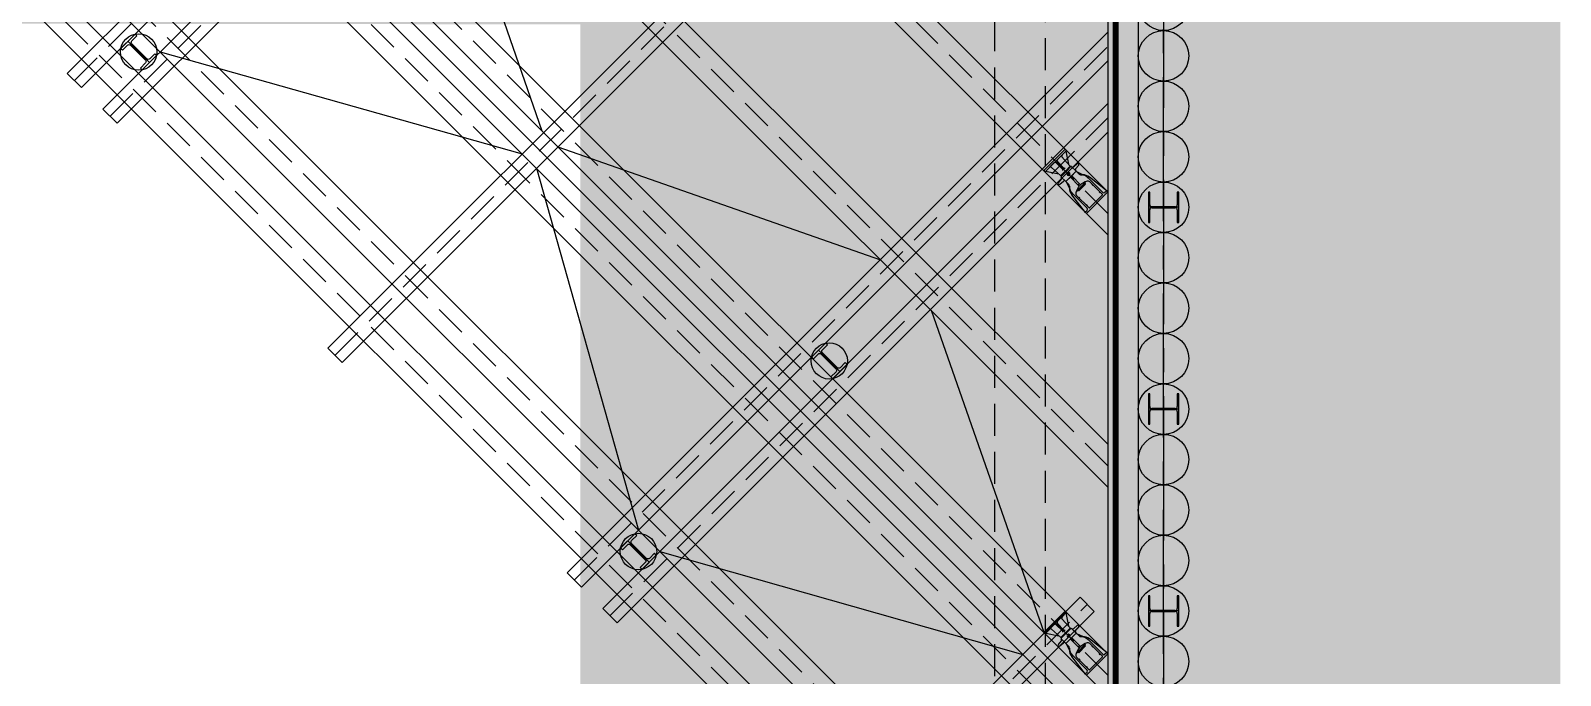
# Model space of a CAD drawing. Header units: millimetres. Extents: x 1073475 to 2890243, y -1340830 to -367733.
# Drawn here: x 2311075 to 2313729, y -378330 to -377211 of the extents above; entities that cross this region are included whole.
import ezdxf

# ---------------------------------------------------------------- set-up
doc = ezdxf.new("R2010")
doc.units = ezdxf.units.MM
doc.header["$LTSCALE"] = 50
for name, pattern in [('CENTER2', [28.575000000000003, 19.05, -3.175, 3.175, -3.175]), ('DASHED2', [9.524999999999999, 6.35, -3.175]), ('HIDDEN', [9.524999999999999, 6.35, -3.175]), ('PHANTOM', [63.50000000000001, 31.75, -6.35, 6.35, -6.35, 6.35, -6.35])]:
    doc.linetypes.add(name, pattern=pattern)
doc.layers.add('_0', color=7, linetype='Continuous', lineweight=0)
for name, color, linetype in [('ANGLE', 1, 'Continuous'), ('CEN', 1, 'CENTER2'), ('CIP', 1, 'Continuous'), ('H-BEAM', 5, 'Continuous'), ('H-BEAM-상부', 173, 'Continuous'), ('HPILE-300x200', 3, 'Continuous'), ('POST PILE', 6, 'Continuous'), ('ST-CEN', 1, 'HIDDEN'), ('ST-CEN(상부 H-BEAM)', 1, 'HIDDEN'), ('ST-CEN(하부 H-BEAM)', 1, 'HIDDEN'), ('STRUT', 3, 'Continuous'), ('WALE-1', 3, 'Continuous'), ('건축', 233, 'HIDDEN'), ('대지경계선', 6, 'PHANTOM'), ('유압JACK', 2, 'Continuous'), ('현황레벨', 7, 'Continuous')]:
    doc.layers.add(name, color=color, linetype=linetype)

# ---------------------------------------------------------------- blocks, each defined once
blk = doc.blocks.new('계측평면')
at = {"layer": '대지경계선', "const_width": 60}
blk.add_lwpolyline([(-5832.864789650936, -5157.838007851467), (-176.0105391723773, 499.0162449463169), (26244.97474421638, 499.0162437151084), (26244.97474204407, -35090.00000623028), (1238.203021687295, -35090.00000797046), (-5832.864790286098, -28018.93219313674), (-5832.864789650936, -5157.838007851467)], dxfattribs=at)
blk = doc.blocks.new('A$C59AB4A79')
at = {"layer": '_0', "color": 251}
blk.add_line((13622.69378667884, -7399.688844400342), (2373.004942829488, 3849.999998054584), dxfattribs=at)
at = {"layer": 'ANGLE', "color": 251}
for p, q in [((8020.492318594595, -1585.355342667899), (6914.396987242159, 1596.475919552729)), ((4235.107665521093, -799.9706896914868), (7821.072669957299, -1810.199762740289)), ((8174.626060616923, -1739.489084671135), (11369.16970899072, -2858.296801643912)), ((7962.49402626534, -1951.621119040065), (8972.72309976397, -5537.586123346933)), ((11870.36309419828, -3359.490186789189), (12992.16280832817, -6557.025831785053)), ((9184.855134132784, -5749.718157689204), (12780.03077392094, -6769.157866089139))]:
    blk.add_line(p, q, dxfattribs=at)
at = {"layer": 'CEN', "color": 251, "ltscale": 1.5}
for p, q in [((14172.69378648815, 4361.246284772409), (14172.69378656056, -30250.00000257068)), ((14172.69378656079, -30338.75371413049), (14172.69378648815, 4361.246284772409))]:
    blk.add_line(p, q, dxfattribs=at)
at = {"layer": 'CIP', "color": 251}
for centre in [(14172.69378649839, -338.7537141304929), (14172.69378649932, -838.7537141304929), (14172.69378650119, -1338.753714130493), (14172.69378650119, -1838.753714130493), (14172.69378650305, -2338.753714130493), (14172.69378650305, -2838.753714130493), (14172.69378650491, -3338.753714130493), (14172.69378650584, -3838.753714130493), (14172.69378650677, -4338.753714130493), (14172.69378650771, -4838.753714130493), (14172.69378650864, -5338.753714130493), (14172.6937865105, -5838.753714130493), (14172.6937865105, -6338.753714130493), (14172.69378651236, -6838.753714130493)]:
    blk.add_circle(centre, 250, dxfattribs=at)
at = {"layer": 'H-BEAM', "color": 251}
for p, q in [((7953.127153389854, 3625.155579365208), (3315.868849969702, -1012.102724056109)), ((3457.290206206962, -1153.524080293602), (8235.9698658376, 3625.155579330749)), ((3669.422240563203, -1365.656114649377), (8660.233934490243, 3625.15557927906)), ((8943.07664693566, 3625.155579244602), (3810.84359680023, -1507.07747088687)), ((13622.69378709351, -604.7727235404309), (8265.616318583954, -5961.850192051497)), ((8407.037674821215, -6103.271548288991), (13622.69378707628, -887.6154360406799)), ((3315.868849969702, -1012.102724056109), (3457.290206206962, -1153.524080293602)), ((8619.169709177455, -6315.403582644765), (13622.69378705043, -1311.879504770157)), ((3810.84359680023, -1507.07747088687), (3669.422240563203, -1365.656114649377)), ((13622.6937870332, -1594.722217267146), (8760.591065414483, -6456.824938882259)), ((8265.616318583954, -5961.850192051497), (8407.037674821215, -6103.271548288991)), ((8760.591065414483, -6456.824938882259), (8619.169709177455, -6315.403582644765))]:
    blk.add_line(p, q, dxfattribs=at)
at = {"layer": 'H-BEAM-상부', "color": 251}
for p, q in [((13074.62605933985, 3443.353626942495), (5896.808601492783, -3734.463831496425)), ((6038.229957729811, -3875.885187733453), (13216.04741557874, 3301.932270703604)), ((5896.808601492783, -3734.463831496425), (6038.229957729811, -3875.885187733453)), ((10926.47738121054, -8622.711257898365), (13345.71619725251, -6203.472443032661)), ((13345.71619725251, -6203.472443032661), (13487.13755345694, -6344.89379930601)), ((13487.13755345694, -6344.89379930601), (11067.89873741311, -8764.132614169852))]:
    blk.add_line(p, q, dxfattribs=at)
at = {"layer": 'HPILE-300x200', "color": 251}
for p, q in [((14036.69378650282, -2188.753714130726), (14022.69378650282, -2188.753714130842)), ((14022.69378650282, -2188.753714130842), (14022.69378650328, -2488.753714130842)), ((14036.69378650305, -2314.253714130726), (14036.69378650282, -2188.753714130726)), ((14322.69378650282, -2188.753714130144), (14308.69378650282, -2188.75371413026)), ((14308.69378650282, -2188.75371413026), (14308.69378650305, -2314.25371413026)), ((14322.69378650328, -2488.753714130144), (14322.69378650282, -2188.753714130144)), ((14322.69378650305, -2338.753714130144), (14022.69378650305, -2338.753714130842)), ((14036.69378650328, -2488.753714130726), (14036.69378650305, -2363.253714130726)), ((14288.69378650305, -2334.25371413026), (14056.69378650305, -2334.253714130726)), ((14056.69378650305, -2343.253714130726), (14288.69378650305, -2343.25371413026)), ((14308.69378650305, -2363.25371413026), (14308.69378650328, -2488.75371413026)), ((14022.69378650328, -2488.753714130842), (14036.69378650328, -2488.753714130726)), ((14308.69378650328, -2488.75371413026), (14322.69378650328, -2488.753714130144)), ((14036.69378650654, -4188.753714130726), (14022.69378650654, -4188.753714130842)), ((14022.69378650654, -4188.753714130842), (14022.69378650701, -4488.753714130842)), ((14036.69378650677, -4314.253714130726), (14036.69378650654, -4188.753714130726)), ((14322.69378650654, -4188.753714130144), (14308.69378650654, -4188.75371413026)), ((14308.69378650654, -4188.75371413026), (14308.69378650677, -4314.25371413026)), ((14322.69378650701, -4488.753714130144), (14322.69378650654, -4188.753714130144)), ((14322.69378650677, -4338.753714130144), (14022.69378650677, -4338.753714130842)), ((14036.69378650701, -4488.753714130726), (14036.69378650677, -4363.253714130726)), ((14288.69378650677, -4334.25371413026), (14056.69378650677, -4334.253714130726)), ((14056.69378650677, -4343.253714130726), (14288.69378650677, -4343.25371413026)), ((14308.69378650677, -4363.25371413026), (14308.69378650701, -4488.75371413026)), ((14022.69378650701, -4488.753714130842), (14036.69378650701, -4488.753714130726)), ((14308.69378650701, -4488.75371413026), (14322.69378650701, -4488.753714130144)), ((14036.69378651027, -6188.753714130726), (14022.69378651027, -6188.753714130842)), ((14022.69378651027, -6188.753714130842), (14022.69378651073, -6488.753714130842)), ((14036.6937865105, -6314.253714130726), (14036.69378651027, -6188.753714130726)), ((14322.69378651027, -6188.753714130144), (14308.69378651027, -6188.75371413026)), ((14308.69378651027, -6188.75371413026), (14308.6937865105, -6314.25371413026)), ((14322.69378651073, -6488.753714130144), (14322.69378651027, -6188.753714130144)), ((14322.6937865105, -6338.753714130144), (14022.6937865105, -6338.753714130842)), ((14036.69378651073, -6488.753714130726), (14036.6937865105, -6363.253714130726)), ((14288.6937865105, -6334.25371413026), (14056.6937865105, -6334.253714130726)), ((14056.6937865105, -6343.253714130726), (14288.6937865105, -6343.25371413026)), ((14308.6937865105, -6363.25371413026), (14308.69378651073, -6488.75371413026)), ((14022.69378651073, -6488.753714130842), (14036.69378651073, -6488.753714130726)), ((14308.69378651073, -6488.75371413026), (14322.69378651073, -6488.753714130144))]:
    blk.add_line(p, q, dxfattribs=at)
for centre, start, end in [((14056.69378650305, -2314.253714130726), 180, 270), ((14056.69378650305, -2363.253714130726), 90, 180), ((14288.69378650305, -2314.25371413026), 270, 0), ((14288.69378650305, -2363.25371413026), 0, 90), ((14056.69378650677, -4314.253714130726), 180, 270), ((14056.69378650677, -4363.253714130726), 90, 180), ((14288.69378650677, -4314.25371413026), 270, 0), ((14288.69378650677, -4363.25371413026), 0, 90), ((14056.6937865105, -6314.253714130726), 180, 270), ((14056.6937865105, -6363.253714130726), 90, 180), ((14288.6937865105, -6314.25371413026), 270, 0), ((14288.6937865105, -6363.25371413026), 0, 90)]:
    blk.add_arc(centre, 20, start, end, dxfattribs=at)
at = {"layer": 'POST PILE', "color": 251}
for p, q in [((3916.909613977419, -693.9046725220978), (4129.041648333194, -906.0367068781052)), ((10755.56581202848, -3754.743410846451), (10967.69784638425, -3966.875445202459)), ((8866.657082591671, -5643.652140517486), (9078.789116947446, -5855.784174873494))]:
    blk.add_line(p, q, dxfattribs=at)
for points in [[(4199.75232645194, -835.3260287594749), (4182.07465692237, -817.6483592297882), (4132.223628848558, -867.4993873033673, -0.414213562373095), (4103.939357601106, -867.4993873033673), (3955.446933551924, -719.0069632543018, -0.414213562373095), (3955.446933551924, -690.7226920067333), (4005.297961625736, -640.8716639331542), (3987.620292095933, -623.1939944034675), (3846.198935858672, -764.6153506407281), (3863.876605388243, -782.2930201704148), (3913.727633462055, -732.4419920968357, -0.414213562373095), (3942.011904709507, -732.4419920968357), (4090.504328758689, -880.9344161459012, -0.414213562373095), (4090.504328758689, -909.2186873934697), (4040.653300684877, -959.0697154670488), (4058.33097021468, -976.7473849967355)], [(11038.408524503, -3896.164767083828), (11020.73085497343, -3878.487097554142), (10970.87982689962, -3928.338125627721, -0.414213562373095), (10942.59555565217, -3928.338125627721), (10794.10313160298, -3779.845701578655, -0.414213562373095), (10794.10313160298, -3751.561430331087), (10843.9541596768, -3701.710402257508), (10826.27649014699, -3684.032732727821), (10684.85513390973, -3825.454088965082), (10702.5328034393, -3843.131758494768), (10752.38383151311, -3793.280730421189, -0.414213562373095), (10780.66810276057, -3793.280730421189), (10929.16052680975, -3941.773154470255, -0.414213562373095), (10929.16052680975, -3970.057425717823), (10879.30949873594, -4019.908453791402), (10896.98716826574, -4037.586123321089)], [(9149.499795066193, -5785.073496754863), (9131.822125536622, -5767.395827225177), (9081.97109746281, -5817.246855298756, -0.414213562373095), (9053.686826215358, -5817.246855298756), (8905.194402166177, -5668.75443124969, -0.414213562373095), (8905.194402166177, -5640.470160002122), (8955.045430239988, -5590.619131928543), (8937.367760710185, -5572.941462398856), (8795.946404472925, -5714.362818636117), (8813.624074002495, -5732.040488165803), (8863.475102076307, -5682.189460092224, -0.414213562373095), (8891.759373323759, -5682.189460092224), (9040.251797372941, -5830.68188414129, -0.414213562373095), (9040.251797372941, -5858.966155388858), (8990.400769299129, -5908.817183462437), (9008.078438828932, -5926.494852992124)]]:
    blk.add_lwpolyline(points, format="xyb", close=True, dxfattribs=at)
for centre in [(4022.975631155306, -799.9706897001015), (10861.63182920637, -3860.809428024455), (8972.723099769559, -5749.71815769549)]:
    blk.add_circle(centre, 180.2775637731995, dxfattribs=at)
at = {"layer": 'ST-CEN', "color": 251}
for p, q in [((13622.69378646975, -10823.9529125042), (-1051.259125907673, 3849.999998053885)), ((13622.69378652144, -9975.424775185413), (-202.7309884328861, 3849.999998055049)), ((13622.69378665276, -7823.952913059271), (1948.740874092095, 3849.999998053885)), ((13622.69378670468, -6975.424775740481), (2797.269011567114, 3849.999998055049)), ((13622.69378683134, -4899.688844862045), (4873.004942829488, 3849.999998054584)), ((13622.69378698408, -2399.688846290228), (7373.004940388026, 3849.99999953073))]:
    blk.add_line(p, q, dxfattribs=at)
at = {"layer": 'ST-CEN(상부 H-BEAM)', "color": 251}
for p, q in [((5967.51927961153, -3805.174509614706), (13145.3367374572, 3372.642948824912)), ((10997.18805931206, -8693.421936033876), (13416.42687535635, -6274.183121171431))]:
    blk.add_line(p, q, dxfattribs=at)
at = {"layer": 'ST-CEN(하부 H-BEAM)', "color": 251}
for p, q in [((3386.579528088449, -1082.813402174856), (8094.548509604763, 3625.155579348095)), ((3740.132918681717, -1436.366792768124), (8801.655290715396, 3625.155579261831)), ((8336.3269967027, -6032.560870170244), (13622.69378708489, -746.1940797804855)), ((8689.880387295969, -6386.114260763512), (13622.69378704182, -1453.300861021387))]:
    blk.add_line(p, q, dxfattribs=at)
at = {"layer": 'STRUT', "color": 251}
for p, q in [((13622.69378645672, -11036.0849468339), (-1263.391160276718, 3849.999998053187)), ((13622.69378648279, -10611.82087817392), (-839.1270915388595, 3849.999998054118)), ((13622.69378650864, -10187.55680951534), (-414.8630228012335, 3849.999998054584)), ((13622.69378653448, -9763.292740855482), (9.401045935926959, 3849.999998055049)), ((13622.69378663995, -8036.084947389551), (1736.608839723049, 3849.999998053187)), ((13622.6937866658, -7611.820878729573), (2160.87290846114, 3849.999998054118)), ((13622.69378669164, -7187.556810070411), (2585.136977198301, 3849.999998054118)), ((13622.69378671749, -6763.292741410783), (3009.401045935694, 3849.999998055049)), ((13622.6937868183, -5111.820879191975), (4660.87290846114, 3849.999998054118)), ((13622.69378684438, -4687.556810533046), (5085.136977198767, 3849.999998054584)), ((13622.69378697104, -2611.820880620042), (7160.872906019678, 3849.999999530264)), ((13622.69378699688, -2187.556811960298), (7585.136974757537, 3849.99999953073))]:
    blk.add_line(p, q, dxfattribs=at)
at = {"layer": 'WALE-1', "color": 251}
for p, q in [((13922.69378738385, 4149.999998756684), (13922.69378529605, -30050.00000257068)), ((13622.69378736545, 3849.999998793704), (13622.69378531445, -29750.00000257092))]:
    blk.add_line(p, q, dxfattribs=at)
at = {"layer": '건축', "color": 251}
for p, q in [((13699.99998865067, 4849.016245595994), (13699.99998647813, -30740.00000434939)), ((13000.00000024564, 4099.999998762971), (12999.9999981639, -30000.00000257057)), ((12499.99999999721, -1.17660965770483e-06), (12499.99999856483, -23600.00000262016))]:
    blk.add_line(p, q, dxfattribs=at)
at = {"layer": '대지경계선'}
blk.add_line((13699.99998865067, 4849.016245595878), (13699.99998647836, -30740.00000434951), dxfattribs=at)
at = {"layer": '유압JACK', "color": 251}
for p, q in [((13198.42971831374, -1763.292743285885), (12986.29768391768, -1975.42477768613)), ((12986.29768391768, -1975.42477768613), (13198.42971831374, -1763.292743285885)), ((13207.62210645713, -1779.556199156563), (13105.09162316401, -1882.086682534078)), ((13207.62210645713, -1779.556199156563), (13122.53722881689, -1864.641076798434)), ((13207.62210645713, -1779.556199156563), (13167.64705634839, -1819.531249266118)), ((13198.42971831374, -1763.292743285885), (13207.62210645387, -1772.485131341615)), ((13204.79367931117, -1782.384626302402), (13231.84010715899, -1912.068779992289)), ((13002.56113991514, -1984.617165702744), (13112.59911428066, -1874.579191334895)), ((13002.56113991514, -1984.617165702744), (13087.64601749298, -1899.532288040849)), ((13002.56113991514, -1984.617165702744), (13042.53618998267, -1944.642115552095)), ((13151.06489601871, -2023.233685093583), (13063.17975078849, -1944.101544933044)), ((13172.30401978712, -1960.225480286055), (13108.62202421087, -1899.300281117321)), ((13183.23042091844, -1949.299079072196), (13122.3052217504, -1885.617083330639)), ((13241.84607467405, -1940.493702593842), (13163.49864327069, -2018.841133834096)), ((13246.23862589221, -1928.059955300647), (13167.10648568952, -1840.174809947493)), ((13246.08871535677, -1944.736343276454), (13167.74128395342, -2023.083774516708)), ((13202.67235895037, -1979.667418318335), (13246.02239757101, -1936.317379532265)), ((13206.91499967431, -1983.910059042159), (13255.35181414592, -1935.47324432258)), ((13239.72475431138, -1942.615022791899), (13243.96739499411, -1946.857663474511)), ((13241.84607467405, -1940.493702593842), (13246.08871535677, -1944.736343276454)), ((13261.00866840617, -1935.473244333407), (13262.56289390638, -1937.027469918015)), ((13262.56289390638, -1937.027469918015), (13304.8492888636, -1979.313864789903)), ((13318.28431768622, -1907.896079955157), (13282.85862924182, -1937.871662366553)), ((13332.4264533231, -1922.038215591572), (13302.45087078796, -1957.463903996511)), ((12986.29768391768, -1975.42477768613), (12995.49007210019, -1984.617165699718)), ((13005.38956706086, -1981.788738556905), (13135.07372083468, -2008.835166400997)), ((13130.90102067473, -2095.279376888182), (13160.8766032299, -2059.853688545525)), ((13145.04315631138, -2109.421512524597), (13180.46884473483, -2079.445930134389)), ((13206.91499967431, -1983.910059042159), (13158.47818516451, -2032.346873470582)), ((13158.47818517545, -2038.003727730946), (13160.0324106575, -2039.557953086682)), ((13202.67235895037, -1979.667418318335), (13159.32232035277, -2023.017456916743)), ((13160.0324106575, -2039.557953086682), (13202.31880559167, -2081.844348146347)), ((13163.49864327069, -2018.841133834096), (13167.74128395342, -2023.083774516708)), ((13165.61996363336, -2016.719813636038), (13169.86260431609, -2020.962454318651)), ((13200.764580091, -2080.290122561506), (13202.31880559167, -2081.844348146347)), ((13201.61169877788, -2081.137241248274), (13202.31880559167, -2081.844348146347)), ((13268.07973623299, -2021.740271610091), (13205.14723272715, -2084.672775281826)), ((13205.14723272715, -2084.672775281826), (13233.89527442143, -2113.420816975413)), ((13256.4124743205, -2033.407533687423), (13207.97565985192, -2081.844348157058)), ((13208.68276659609, -2088.208309066482), (13239.91526572895, -2152.417995651602)), ((13335.45349254087, -2125.176473925123), (13255.35181417479, -2045.074795560795)), ((13256.4124743205, -2033.407533687423), (13304.84928883333, -1984.970719009056)), ((13268.07973623299, -2021.740271610091), (13307.6777159581, -1982.142291884287)), ((13348.18141460209, -2112.448551863665), (13268.07973623602, -2032.34687349922)), ((13281.55118746916, -2045.818324563559), (13268.82326540793, -2058.546246625017)), ((13303.29506331892, -1977.759639413911), (13304.8492888636, -1979.313864789903)), ((13304.14218208892, -1978.606758099631), (13304.8492888636, -1979.313864789903)), ((13307.6777159581, -1982.142291884287), (13336.42575769336, -2010.890333618969)), ((13311.21324990736, -1985.677825917839), (13375.42293649423, -2016.910324965836)), ((13397.68862277409, -2092.949710909859), (13316.37134293653, -2174.266990913777)), ((13401.22415668122, -2096.485244985553), (13319.90687680547, -2177.802524698316)), ((13393.87403260334, -2096.764301080722), (13323.58761854889, -2167.05071521888)), ((13340.08422882622, -2104.351366087911), (13327.356306765, -2117.079288149369)), ((13393.59118988807, -2104.118211779045), (13328.53736599837, -2169.172035669908)), ((13395.71251025097, -2106.239532057662), (13330.65868636151, -2171.293355948641)), ((13399.24804415926, -2109.775066050235), (13332.78000668623, -2176.243103524554)), ((13353.61659423285, -2016.813586622477), (13370.81066506263, -2016.813586636214)), ((13385.25935674715, -2092.392265953822), (13391.75271227909, -2098.885621569818)), ((13388.0732998976, -2090.963568459381), (13393.87403260334, -2096.764301080722)), ((13390.05565597978, -2100.582677786704), (13393.59118988807, -2104.118211779045)), ((13390.44077822496, -2100.197555459221), (13393.97631213302, -2103.733089451562)), ((13392.17697628355, -2105.532425383572), (13394.29829668859, -2107.653745620046)), ((13395.71251025097, -2106.239532057662), (13399.24804415926, -2109.775066050235)), ((13397.68862277409, -2092.949710909859), (13401.22415668122, -2096.485244985553)), ((13571.07499197498, -2192.50655934948), (13421.8243989218, -2043.25596629933)), ((13613.50139885885, -2178.364423738094), (13438.52878328087, -2040.128775539226)), ((13568.2465648416, -2212.305549214012), (13442.05287690833, -2086.111861198908)), ((13464.30186797399, -2108.360852516955), (13461.47344089136, -2111.189279599581)), ((13461.47344089136, -2111.189279599581), (13472.08004261972, -2121.795881243539)), ((13474.90846974449, -2118.967454118771), (13472.08004261972, -2121.795881243539)), ((13239.81852750736, -2130.611653597211), (13239.81852752157, -2147.805724426871)), ((13401.36936450494, -2390.496458096313), (13263.13371642609, -2215.523842644645)), ((13415.51150009432, -2348.070051233168), (13266.26090704114, -2198.819458183134)), ((13435.31048995885, -2345.241624099552), (13309.11680202559, -2219.047936084447)), ((13313.96850922261, -2165.068359053577), (13319.76924192533, -2170.869091924862)), ((13315.39720677724, -2162.254416089738), (13321.89056222886, -2168.747771456838)), ((13316.37134293653, -2174.266990913777), (13319.90687680547, -2177.802524698316)), ((13323.58761854889, -2167.05071521888), (13319.76924192533, -2170.869091924862)), ((13323.33634476922, -2167.301989081083), (13326.87187863817, -2170.837522865622)), ((13323.58761854889, -2167.05071521888), (13327.12315241504, -2170.586249253363)), ((13323.61918740161, -2167.0191464487), (13327.15472131269, -2170.554680191097)), ((13328.53736599837, -2169.172035669908), (13327.12315241504, -2170.586249253363)), ((13328.53736599837, -2169.172035669908), (13330.65868636151, -2171.293355948641)), ((13330.65868636151, -2171.293355948641), (13329.24447282008, -2172.707569489954)), ((13329.24447282008, -2172.707569489954), (13332.78000668623, -2176.243103524554)), ((13331.36579315434, -2241.296927339281), (13334.19422027911, -2238.468500214512)), ((13334.19422027911, -2238.468500214512), (13344.80082200747, -2249.075101858354)), ((13341.97239486175, -2251.903529004194), (13344.80082200747, -2249.075101858354)), ((13622.69378699688, -2187.556811960298), (13410.56175260106, -2399.688846360543)), ((13568.2465648388, -2216.548189940397), (13439.55313068535, -2345.241624096641)), ((13538.54808002105, -2182.607064393931), (13535.71965289628, -2185.4354915187)), ((13546.32625462278, -2196.042093329248), (13535.71965289628, -2185.4354915187)), ((13549.1546817054, -2193.213666246622), (13546.32625462278, -2196.042093329248)), ((13606.43033104367, -2178.364423734951), (13592.28819544124, -2192.506559337722)), ((13613.50139885885, -2178.364423738094), (13622.69378699688, -2187.556811960298)), ((13401.36936450168, -2383.425390281132), (13415.51150014624, -2369.283254636219)), ((13401.36936450494, -2390.496458096313), (13410.56175260106, -2399.688846360543)), ((13405.6120051383, -2315.543139279471), (13408.44043228403, -2312.714712133631)), ((13419.04703401052, -2323.32131394418), (13408.44043228403, -2312.714712133631)), ((13416.21860688576, -2326.149741068948), (13419.04703401052, -2323.32131394418)), ((13198.42971803434, -6339.028672736487), (12986.29768363829, -6551.160707136733)), ((12986.29768363829, -6551.160707136733), (13198.42971803434, -6339.028672736487)), ((13207.62210617773, -6355.292128607165), (13105.09162288462, -6457.82261198468)), ((13207.62210617773, -6355.292128607165), (13122.53722853749, -6440.377006249037)), ((13207.62210617773, -6355.292128607165), (13167.64705606899, -6395.26717871672)), ((13198.42971803434, -6339.028672736487), (13207.62210617447, -6348.221060792217)), ((13204.79367903178, -6358.120555753005), (13231.84010687959, -6487.804709442891)), ((13002.56113963574, -6560.353095153347), (13112.59911400126, -6450.315120785497)), ((13002.56113963574, -6560.353095153347), (13087.64601721358, -6475.268217491452)), ((13172.30401950772, -6535.961409736658), (13108.62202393147, -6475.036210567923)), ((13183.23042063904, -6525.035008522798), (13122.305221471, -6461.353012781241)), ((13246.23862561281, -6503.795884751249), (13167.10648541013, -6415.910739398096)), ((13202.67235867097, -6555.403347768937), (13246.02239729161, -6512.053308982868)), ((13206.91499939491, -6559.645988492761), (13255.35181386652, -6511.209173773183)), ((13261.00866812677, -6511.209173784009), (13262.56289362698, -6512.763399368618)), ((13262.56289362698, -6512.763399368618), (13304.8492885842, -6555.049794240505)), ((13318.28431740683, -6483.632009405759), (13282.85862896242, -6513.607591817155)), ((13332.42645304371, -6497.774145042174), (13302.45087050856, -6533.199833447114)), ((12986.29768363829, -6551.160707136733), (12995.49007182079, -6560.35309515032)), ((13002.56113963574, -6560.353095153347), (13042.53618970327, -6520.378045002697)), ((13005.38956678146, -6557.524668007507), (13135.07372055529, -6584.571095851599)), ((13151.06489573931, -6598.969614544185), (13063.17975050909, -6519.837474383647)), ((13130.90102039534, -6671.015306338784), (13160.87660295051, -6635.589617996127)), ((13145.04315603198, -6685.1574419752), (13180.46884445543, -6655.181859584991)), ((13206.91499939491, -6559.645988492761), (13158.47818488511, -6608.082802921184)), ((13158.47818489606, -6613.739657181548), (13160.0324103781, -6615.293882537284)), ((13202.67235867097, -6555.403347768937), (13159.32232007338, -6598.753386367345)), ((13160.0324103781, -6615.293882537284), (13202.31880531227, -6657.58027759695)), ((13241.84607439465, -6516.229632044444), (13163.4986429913, -6594.577063284698)), ((13163.4986429913, -6594.577063284698), (13167.74128367403, -6598.81970396731)), ((13165.61996335397, -6592.455743086641), (13169.86260403669, -6596.698383769253)), ((13246.08871507738, -6520.472272727056), (13167.74128367403, -6598.81970396731)), ((13200.7645798116, -6656.026052012108), (13202.31880531227, -6657.58027759695)), ((13201.61169849848, -6656.873170698876), (13202.31880531227, -6657.58027759695)), ((13268.07973595359, -6597.476201060694), (13205.14723244775, -6660.408704732428)), ((13205.14723244775, -6660.408704732428), (13233.89527414204, -6689.156746426015)), ((13256.41247404111, -6609.143463138025), (13207.97565957252, -6657.58027760766)), ((13208.68276631669, -6663.944238517084), (13239.91526544956, -6728.153925102204)), ((13239.72475403198, -6518.350952242501), (13243.96739471471, -6522.593592925114)), ((13241.84607439465, -6516.229632044444), (13246.08871507738, -6520.472272727056)), ((13335.45349226147, -6700.912403375725), (13255.3518138954, -6620.810725011397)), ((13256.41247404111, -6609.143463138025), (13304.84928855393, -6560.706648459658)), ((13268.07973595359, -6597.476201060694), (13307.6777156787, -6557.87822133489)), ((13348.18141432269, -6688.184481314267), (13268.07973595662, -6608.082802949823)), ((13281.55118718976, -6621.554254014161), (13268.82326512854, -6634.28217607562)), ((13303.29506303952, -6553.495568864513), (13304.8492885842, -6555.049794240505)), ((13304.14218180953, -6554.342687550234), (13304.8492885842, -6555.049794240505)), ((13307.6777156787, -6557.87822133489), (13336.42575741396, -6586.626263069571)), ((13311.21324962797, -6561.413755368441), (13375.42293621483, -6592.646254416439)), ((13353.61659395345, -6592.549516073079), (13370.81066478323, -6592.549516086816)), ((13571.07499169558, -6768.242488800082), (13421.82439864241, -6618.991895749932)), ((13613.50139857945, -6754.100353188696), (13438.52878300147, -6615.864704989828)), ((13568.2465645622, -6788.041478664614), (13442.05287662894, -6661.84779064951)), ((13239.81852722797, -6706.347583047813), (13239.81852724217, -6723.541653877473)), ((13401.36936422554, -6966.232387546916), (13263.13371614669, -6791.259772095247)), ((13415.51149981492, -6923.80598068377), (13266.26090676174, -6774.555387633736)), ((13435.31048967945, -6920.977553550154), (13309.11680174619, -6794.78386553505)), ((13313.96850894322, -6740.80428850418), (13319.76924164593, -6746.605021375464)), ((13315.39720649784, -6737.99034554034), (13321.89056194946, -6744.48370090744)), ((13397.68862249469, -6668.685640360462), (13316.37134265713, -6750.002920364379)), ((13316.37134265713, -6750.002920364379), (13319.90687652607, -6753.538454148918)), ((13323.58761826949, -6742.786644669482), (13319.76924164593, -6746.605021375464)), ((13401.22415640182, -6672.221174436156), (13319.90687652607, -6753.538454148918)), ((13323.33634448983, -6743.037918531685), (13326.87187835877, -6746.573452316225)), ((13393.87403232395, -6672.500230531325), (13323.58761826949, -6742.786644669482)), ((13323.58761826949, -6742.786644669482), (13327.12315213564, -6746.322178703966)), ((13323.61918712221, -6742.755075899302), (13327.15472103329, -6746.290609641699)), ((13328.53736571898, -6744.90796512051), (13327.12315213564, -6746.322178703966)), ((13340.08422854682, -6680.087295538513), (13327.3563064856, -6692.815217599971)), ((13393.59118960868, -6679.854141229647), (13328.53736571898, -6744.90796512051)), ((13328.53736571898, -6744.90796512051), (13330.65868608211, -6747.029285399243)), ((13330.65868608211, -6747.029285399243), (13329.24447254068, -6748.443498940556)), ((13329.24447254068, -6748.443498940556), (13332.78000640683, -6751.979032975156)), ((13395.71250997158, -6681.975461508264), (13330.65868608211, -6747.029285399243)), ((13331.36579287495, -6817.032856789883), (13334.19421999971, -6814.204429665115)), ((13399.24804387987, -6685.510995500837), (13332.78000640683, -6751.979032975156)), ((13334.19421999971, -6814.204429665115), (13344.80082172807, -6824.811031308956)), ((13385.25935646775, -6668.128195404424), (13391.7527119997, -6674.62155102042)), ((13388.07329961821, -6666.699497909984), (13393.87403232395, -6672.500230531325)), ((13390.05565570039, -6676.318607237306), (13393.59118960868, -6679.854141229647)), ((13390.44077794557, -6675.933484909823), (13393.97631185362, -6679.469018902164)), ((13392.17697600415, -6681.268354834174), (13394.29829640919, -6683.389675070648)), ((13395.71250997158, -6681.975461508264), (13399.24804387987, -6685.510995500837)), ((13397.68862249469, -6668.685640360462), (13401.22415640182, -6672.221174436156)), ((13622.69378671749, -6763.2927414109), (13410.56175232166, -6975.424775811145)), ((13568.24656455941, -6792.284119390999), (13439.55313040596, -6920.977553547244)), ((13464.30186769459, -6684.096781967557), (13461.47344061197, -6686.925209050183)), ((13461.47344061197, -6686.925209050183), (13472.08004234033, -6697.531810694141)), ((13474.9084694651, -6694.703383569373), (13472.08004234033, -6697.531810694141)), ((13538.54807974165, -6758.342993844533), (13535.71965261688, -6761.171420969302)), ((13546.32625434338, -6771.77802277985), (13535.71965261688, -6761.171420969302)), ((13549.15468142601, -6768.949595697224), (13546.32625434338, -6771.77802277985)), ((13606.43033076427, -6754.100353185553), (13592.28819516185, -6768.242488788324)), ((13613.50139857945, -6754.100353188696), (13622.69378671749, -6763.2927414109)), ((13341.97239458235, -6827.639458454796), (13344.80082172807, -6824.811031308956)), ((13401.36936422228, -6959.161319731735), (13415.51149986684, -6945.019184086821)), ((13401.36936422554, -6966.232387546916), (13410.56175232166, -6975.424775811145)), ((13405.61200485891, -6891.279068730073), (13408.44043200463, -6888.450641584233)), ((13419.04703373113, -6899.057243394782), (13408.44043200463, -6888.450641584233)), ((13416.21860660636, -6901.88567051955), (13419.04703373113, -6899.057243394782))]:
    blk.add_line(p, q, dxfattribs=at)
for centre, radius, start, end in [((13204.08657254698, -1776.020665330812), 4.999999999881765, 315, 45), ((13053.14279170916, -1955.248717362643), 14.9999999996453, 47.9999999663723, 135), ((13098.25261921948, -1910.138889851398), 14.9999999996453, 46.26739899687552, 135), ((13133.14383054548, -1875.247678442276), 14.9999999996453, 135, 223.7326010031245), ((13178.25365807675, -1830.137850910076), 14.9999999996453, 135, 222.0000000336277), ((13165.39108306426, -1967.451219394221), 9.99999999976353, 315, 46.26739899687552), ((13190.45616019308, -1942.386142347241), 9.99999999976353, 223.7326010031245, 315), ((13241.77975688805, -1932.07473884942), 5.999999999858119, 315, 42.00000003362771), ((13258.1802412814, -1938.301671458175), 3.999999999905412, 45, 135), ((13273.16949568829, -1926.420868053567), 14.9999999996453, 225, 310.2363582352459), ((13313.90166505869, -1967.153037591605), 14.9999999996453, 139.7636417553537, 225), ((13325.35538550466, -1914.967147773365), 9.99999999976353, 315, 135), ((12999.02560596284, -1981.081631919253), 4.999999999881765, 225, 315), ((13137.97208849317, -2102.35044470639), 9.99999999976353, 135, 315), ((13155.07967967005, -2018.774816234014), 5.999999999858119, 227.9999999663723, 315), ((13161.30661229999, -2035.175300606177), 3.999999999905412, 135, 225), ((13149.42580893892, -2050.164554887917), 14.9999999996453, 319.7636417553537, 45), ((13190.1579783503, -2090.896724467166), 14.9999999996453, 45, 130.2363582352459), ((13205.1472327162, -2079.015921021579), 3.999999999905412, 225, 315), ((13231.66373704048, -2008.658796239295), 14.9999999996453, 135, 315), ((13231.66373704048, -2008.658796239295), 14.9999999996453, 315, 135), ((13231.66373704048, -2008.658796239295), 9.99999999976353, 135, 315), ((13231.66373704048, -2008.658796239295), 9.99999999976353, 315, 135), ((13219.75313877664, -2127.562952620327), 19.99999999952706, 0.3602266100553036, 45), ((13250.04851331585, -2050.378096419736), 7.499999999822648, 45, 135), ((13273.38303709589, -2027.043572557042), 7.499999999822648, 135, 225), ((13302.02086173883, -1982.142291914672), 3.999999999905412, 315, 45), ((13350.56789333792, -1996.748197974055), 19.99999999952706, 225, 269.6397734099966), ((13460.90775547945, -2237.902814673609), 163.9999999961219, 105.2376997159955, 135), ((13351.71694855113, -2108.913017832208), 4.999999999881765, 225, 310.2481582949198), ((13349.7505694651, -2126.745628830162), 109.9999999973988, 45, 89.63977340999655), ((13370.81066511688, -2126.813586745644), 109.9999999973988, 52.00306959634685, 90), ((13424.37520735664, -2103.789530833135), 24.99999999940882, 45, 105.2376997159955), ((13349.7505694651, -2126.745628830162), 109.9999999974013, 180.3602266100553, 225), ((13349.81852746429, -2147.805724480888), 109.9999999973988, 180, 217.9969304089095), ((13326.79447153304, -2201.370266658952), 24.99999999940882, 164.7623002986288, 225), ((13460.90775547945, -2237.902814673609), 163.9999999961219, 135, 164.7623002986288), ((13331.91795867798, -2128.712007705588), 4.999999999881765, 319.7518416999892, 45), ((13566.12524451711, -2214.426869703108), 2.999999999929059, 315, 45), ((13581.68159367051, -2181.899957735906), 14.9999999996453, 225, 315), ((13609.96586495196, -2181.899957727408), 4.999999999881765, 45, 135), ((13404.90489836782, -2386.960924315732), 4.999999999881765, 135, 225), ((13404.90489837574, -2358.676653034403), 14.9999999996453, 315, 45), ((13437.43181032152, -2343.120303901494), 2.999999999929059, 225, 315), ((13204.08657226758, -6351.756594781415), 4.999999999881765, 315, 45), ((13098.25261894008, -6485.874819302), 14.9999999996453, 46.26739899687552, 135), ((13133.14383026608, -6450.983607892878), 14.9999999996453, 135, 223.7326010031245), ((13178.25365779735, -6405.873780360678), 14.9999999996453, 135, 222.0000000336277), ((13241.77975660865, -6507.810668300022), 5.999999999858119, 315, 42.00000003362771), ((13258.180241002, -6514.037600908778), 3.999999999905412, 45, 135), ((13273.16949540889, -6502.156797504169), 14.9999999996453, 225, 310.2363582352459), ((13325.35538522527, -6490.703077223967), 9.99999999976353, 315, 135), ((12999.02560568345, -6556.817561369855), 4.999999999881765, 225, 315), ((13053.14279142977, -6530.984646813245), 14.9999999996453, 47.9999999663723, 135), ((13155.07967939065, -6594.510745684616), 5.999999999858119, 227.9999999663723, 315), ((13161.30661202059, -6610.911230056779), 3.999999999905412, 135, 225), ((13149.42580865952, -6625.900484338519), 14.9999999996453, 319.7636417553537, 45), ((13165.39108278486, -6543.187148844823), 9.99999999976353, 315, 46.26739899687552), ((13190.1579780709, -6666.632653917768), 14.9999999996453, 45, 130.2363582352459), ((13190.45615991368, -6518.122071797843), 9.99999999976353, 223.7326010031245, 315), ((13205.14723243681, -6654.751850472181), 3.999999999905412, 225, 315), ((13231.66373676108, -6584.394725689897), 14.9999999996453, 135, 315), ((13231.66373676108, -6584.394725689897), 14.9999999996453, 315, 135), ((13231.66373676108, -6584.394725689897), 9.99999999976353, 135, 315), ((13231.66373676108, -6584.394725689897), 9.99999999976353, 315, 135), ((13250.04851303645, -6626.114025870338), 7.499999999822648, 45, 135), ((13273.38303681649, -6602.779502007645), 7.499999999822648, 135, 225), ((13313.90166477929, -6542.888967042207), 14.9999999996453, 139.7636417553537, 225), ((13302.02086145943, -6557.878221365274), 3.999999999905412, 315, 45), ((13350.56789305853, -6572.484127424657), 19.99999999952706, 225, 269.6397734099966), ((13460.90775520005, -6813.638744124211), 163.9999999961219, 105.2376997159955, 135), ((13349.75056918571, -6702.481558280764), 109.9999999973988, 45, 89.63977340999655), ((13370.81066483748, -6702.549516196246), 109.9999999973988, 52.00306959634685, 90), ((13424.37520707725, -6679.525460283738), 24.99999999940882, 45, 105.2376997159955), ((13137.97208821378, -6678.086374156992), 9.99999999976353, 135, 315), ((13219.75313849724, -6703.298882070929), 19.99999999952706, 0.3602266100553036, 45), ((13349.75056918571, -6702.481558280764), 109.9999999974013, 180.3602266100553, 225), ((13349.81852718489, -6723.54165393149), 109.9999999973988, 180, 217.9969304089095), ((13326.79447125364, -6777.106196109555), 24.99999999940882, 164.7623002986288, 225), ((13460.90775520005, -6813.638744124211), 163.9999999961219, 135, 164.7623002986288), ((13331.91795839858, -6704.44793715619), 4.999999999881765, 319.7518416999892, 45), ((13351.71694827173, -6684.648947282811), 4.999999999881765, 225, 310.2481582949198), ((13566.12524423772, -6790.16279915371), 2.999999999929059, 315, 45), ((13581.68159339111, -6757.635887186509), 14.9999999996453, 225, 315), ((13609.96586467256, -6757.63588717801), 4.999999999881765, 45, 135), ((13404.90489808843, -6962.696853766334), 4.999999999881765, 135, 225), ((13404.90489809634, -6934.412582485005), 14.9999999996453, 315, 45), ((13437.43181004212, -6918.856233352097), 2.999999999929059, 225, 315)]:
    blk.add_arc(centre, radius, start, end, dxfattribs=at)

msp = doc.modelspace()

# ---------------------------------------------------------------- hatches: boundary and pattern name
at = {"layer": '현황레벨'}
msp.add_hatch(color=253, dxfattribs=at).paths.add_polyline_path([(2306375.493511503, -377274.1484717345), (2308053.872931313, -375595.7690515297), (2313628.653685422, -375595.7690522099), (2313628.653685007, -383150.7690523922), (2312128.653685007, -383150.7690523007), (2312128.65368533, -377095.7690520269), (2308675.1932749, -377095.7690516055), (2307436.153683407, -378334.8086433897)])

# ---------------------------------------------------------------- linework, layer by layer
at = {"color": 250, "linetype": 'DASHED2', "ltscale": 1.6, "const_width": 200, "elevation": 1.750000000000037e-09}
msp.add_lwpolyline([(2306375.493511503, -377274.1484717345), (2308053.872931313, -375595.7690515297), (2313628.653685422, -375595.7690522099), (2313628.653685007, -383150.7690523922), (2312128.653685007, -383150.7690523007), (2312128.65368533, -377095.7690520269), (2308675.1932749, -377095.7690516055), (2307436.153683407, -378334.8086433897)], close=True, dxfattribs=at)

# ---------------------------------------------------------------- block references
at = {"ltscale": 0.2, "xscale": 0.1751524569241688, "yscale": 0.1751524569241688, "zscale": 0.1751524569241688, "rotation": 0.000612302615251796}
msp.add_blockref('A$C59AB4A79', (2310557.824102002, -377107.7345485468, 1.750000000000037e-09), dxfattribs=at)
at = {"xscale": 0.175, "yscale": 0.175, "zscale": 0.175}
msp.add_blockref('계측평면', (2308364.533103107, -376345.7690502725, 1.750000000000037e-09), dxfattribs=at)

doc.saveas('drawing.dxf')
